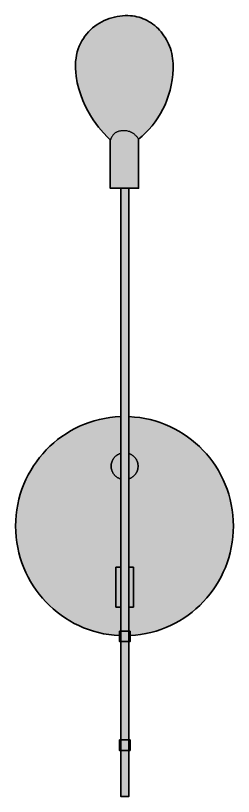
# Model space of a CAD drawing. Header units: millimetres. Extents: x 0 to 2227, y -2 to 1183.
# Drawn here: x 2011 to 2227, y 158 to 932 of the extents above; entities that cross this region are included whole.
import ezdxf

# ---------------------------------------------------------------- set-up
doc = ezdxf.new("R2010")
doc.units = ezdxf.units.MM
doc.layers.add('Blocks', color=7, linetype='Continuous')
doc.layers.add('Blocks$Fill', color=7, linetype='Continuous', true_color=0xffffff)
doc.layers.add('Blocks$Inner', color=7, linetype='Continuous', lineweight=25, true_color=0x007f00)
doc.layers.add('Blocks$Outline', color=7, linetype='Continuous', lineweight=35, true_color=0xff3f3f)

# ---------------------------------------------------------------- blocks, each defined once
blk = doc.blocks.new('MS011 Floor Lamp Top')
at = {"layer": 'Blocks$Fill'}
blk.add_hatch(color=256, dxfattribs=at).paths.add_polyline_path([(222.83, 319.27), (226.44, 322.31), (229.9, 325.55), (233.2, 329), (236.33, 332.64), (239.28, 336.47), (242.05, 340.48), (244.62, 344.66), (246.98, 349.01), (249.13, 353.52), (251.05, 358.17), (252.73, 362.98), (254.17, 367.92), (255.35, 373), (256.26, 378.2), (256.9, 383.51), (257.26, 388.94), (257.3, 391.64), (257.22, 394.3), (257.03, 396.91), (256.72, 399.48), (256.3, 402), (255.77, 404.46), (255.14, 406.87), (254.41, 409.22), (253.58, 411.51), (252.65, 413.74), (251.63, 415.9), (250.53, 417.99), (249.33, 420.02), (248.06, 421.97), (246.71, 423.85), (245.28, 425.64), (243.78, 427.36), (242.21, 429), (240.57, 430.55), (238.87, 432.01), (237.12, 433.38), (235.3, 434.66), (233.43, 435.84), (231.51, 436.92), (229.55, 437.91), (227.54, 438.79), (225.49, 439.56), (223.4, 440.23), (221.28, 440.79), (219.13, 441.23), (216.95, 441.56), (214.74, 441.76), (212.12, 441.87), (209.48, 441.85), (206.83, 441.69), (204.18, 441.4), (201.54, 440.99), (198.91, 440.43), (196.31, 439.75), (193.74, 438.94), (191.21, 438), (188.72, 436.94), (186.28, 435.74), (183.91, 434.41), (181.6, 432.96), (179.37, 431.39), (177.23, 429.68), (175.17, 427.85), (173.21, 425.9), (171.36, 423.82), (169.62, 421.62), (168.01, 419.29), (166.52, 416.84), (165.17, 414.27), (163.96, 411.58), (162.9, 408.77), (162, 405.83), (161.27, 402.78), (160.72, 399.6), (160.34, 396.31), (160.16, 392.9), (160.17, 389.37), (160.38, 385.72), (160.81, 381.96), (161.96, 375.36), (163.49, 369.09), (165.35, 363.15), (167.48, 357.54), (169.83, 352.27), (172.34, 347.35), (174.97, 342.78), (177.65, 338.58), (180.34, 334.74), (182.97, 331.28), (187.88, 325.49), (191.95, 321.26), (194.76, 318.66), (194.76, 270.6), (205.07, 270.6), (205.07, 44.16), (199.67, 43.83), (194.34, 43.25), (189.09, 42.41), (183.93, 41.32), (178.87, 39.99), (173.9, 38.42), (169.04, 36.62), (164.29, 34.6), (159.67, 32.36), (155.16, 29.91), (150.79, 27.25), (146.56, 24.4), (142.47, 21.35), (138.53, 18.12), (134.75, 14.71), (131.13, 11.13), (127.68, 7.38), (124.41, 3.47), (121.32, -0.59), (118.42, -4.8), (115.72, -9.15), (113.22, -13.63), (110.92, -18.24), (108.84, -22.97), (106.98, -27.82), (105.35, -32.78), (103.95, -37.83), (102.79, -42.99), (101.88, -48.23), (101.22, -53.56), (100.82, -58.96), (100.69, -64.43), (100.82, -69.87), (101.21, -75.24), (101.87, -80.54), (102.77, -85.75), (103.91, -90.88), (105.29, -95.91), (106.91, -100.84), (108.74, -105.66), (110.8, -110.37), (113.07, -114.96), (115.54, -119.42), (118.22, -123.76), (121.08, -127.95), (124.14, -132), (127.37, -135.9), (130.78, -139.64), (134.36, -143.21), (138.1, -146.62), (142, -149.85), (146.04, -152.9), (150.23, -155.76), (154.56, -158.43), (159.02, -160.89), (163.6, -163.15), (168.3, -165.19), (173.11, -167.02), (178.03, -168.61), (183.05, -169.98), (188.16, -171.1), (193.36, -171.98), (198.64, -172.61), (203.99, -172.98), (203.99, -179), (205.07, -179), (205.07, -276.46), (203.99, -276.46), (203.99, -287.01), (205.07, -287.01), (205.07, -332.47), (213.32, -332.47), (213.32, -287.01), (214.35, -287.01), (214.35, -276.46), (213.32, -276.46), (213.32, -179), (214.35, -179), (214.35, -172.96), (219.67, -172.56), (224.93, -171.91), (230.1, -171.01), (235.18, -169.86), (240.18, -168.48), (245.07, -166.87), (249.85, -165.03), (254.53, -162.98), (259.09, -160.71), (263.52, -158.24), (267.82, -155.57), (271.99, -152.7), (276.01, -149.65), (279.88, -146.42), (283.6, -143.01), (287.16, -139.44), (290.55, -135.7), (293.76, -131.81), (296.8, -127.77), (299.65, -123.58), (302.3, -119.26), (304.76, -114.8), (307.01, -110.23), (309.06, -105.53), (310.88, -100.72), (312.48, -95.81), (313.86, -90.79), (314.99, -85.68), (315.89, -80.49), (316.54, -75.21), (316.93, -69.86), (317.06, -64.43), (316.93, -58.98), (316.53, -53.6), (315.88, -48.29), (314.97, -43.06), (313.82, -37.93), (312.43, -32.89), (310.81, -27.95), (308.96, -23.11), (306.9, -18.39), (304.62, -13.8), (302.13, -9.32), (299.45, -4.98), (296.57, -0.79), (293.5, 3.27), (290.25, 7.17), (286.82, 10.91), (283.23, 14.49), (279.47, 17.9), (275.56, 21.13), (271.49, 24.18), (267.29, 27.04), (262.94, 29.7), (258.46, 32.16), (253.86, 34.41), (249.14, 36.44), (244.31, 38.26), (239.37, 39.84), (234.34, 41.19), (229.21, 42.3), (223.99, 43.17), (218.69, 43.78), (213.32, 44.13), (213.32, 270.6), (222.83, 270.6)], flags=0)
at = {"layer": 'Blocks$Inner'}
blk.add_lwpolyline([(222.83, 319.27), (226.44, 322.31), (229.9, 325.55), (233.2, 329), (236.33, 332.64), (239.28, 336.47), (242.05, 340.48), (244.62, 344.66), (246.98, 349.01), (249.13, 353.52), (251.05, 358.17), (252.73, 362.98), (254.17, 367.92), (255.35, 373), (256.26, 378.2), (256.9, 383.51), (257.26, 388.94), (257.3, 391.64), (257.22, 394.3), (257.03, 396.91), (256.72, 399.48), (256.3, 402), (255.77, 404.46), (255.14, 406.87), (254.41, 409.22), (253.58, 411.51), (252.65, 413.74), (251.63, 415.9), (250.53, 417.99), (249.33, 420.02), (248.06, 421.97), (246.71, 423.85), (245.28, 425.64), (243.78, 427.36), (242.21, 429), (240.57, 430.55), (238.87, 432.01), (237.12, 433.38), (235.3, 434.66), (233.43, 435.84), (231.51, 436.92), (229.55, 437.91), (227.54, 438.79), (225.49, 439.56), (223.4, 440.23), (221.28, 440.79), (219.13, 441.23), (216.95, 441.56), (214.74, 441.76), (212.12, 441.87), (209.48, 441.85), (206.83, 441.69), (204.18, 441.4), (201.54, 440.99), (198.91, 440.43), (196.31, 439.75), (193.74, 438.94), (191.21, 438), (188.72, 436.94), (186.28, 435.74), (183.91, 434.41), (181.6, 432.96), (179.37, 431.39), (177.23, 429.68), (175.17, 427.85), (173.21, 425.9), (171.36, 423.82), (169.62, 421.62), (168.01, 419.29), (166.52, 416.84), (165.17, 414.27), (163.96, 411.58), (162.9, 408.77), (162, 405.83), (161.27, 402.78), (160.72, 399.6), (160.34, 396.31), (160.16, 392.9), (160.17, 389.37), (160.38, 385.72), (160.81, 381.96), (161.96, 375.36), (163.49, 369.09), (165.35, 363.15), (167.48, 357.54), (169.83, 352.27), (172.34, 347.35), (174.97, 342.78), (177.65, 338.58), (180.34, 334.74), (182.97, 331.28), (187.88, 325.49), (191.95, 321.26), (194.76, 318.66)], dxfattribs=at)
for points in [[(205.07, 270.6), (213.32, 270.6), (222.83, 270.6), (222.83, 319.27), (222.47, 319.87), (222.09, 320.45), (221.7, 321), (221.3, 321.53), (220.88, 322.02), (220.46, 322.5), (220.02, 322.95), (219.58, 323.37), (219.13, 323.77), (218.67, 324.15), (218.2, 324.51), (217.73, 324.84), (216.78, 325.45), (215.82, 325.97), (214.86, 326.42), (213.9, 326.79), (212.96, 327.1), (212.03, 327.34), (211.13, 327.52), (210.27, 327.64), (209.44, 327.72), (208.66, 327.74), (206.94, 327.69), (206.15, 327.63), (205.39, 327.54), (204.67, 327.43), (203.99, 327.3), (203.34, 327.14), (202.73, 326.97), (202.15, 326.77), (201.6, 326.56), (201.09, 326.33), (200.6, 326.08), (200.14, 325.81), (199.7, 325.52), (199.29, 325.23), (198.9, 324.91), (198.54, 324.59), (198.19, 324.25), (197.87, 323.9), (197.56, 323.54), (197.27, 323.17), (196.99, 322.79), (196.48, 322), (196.01, 321.19), (195.57, 320.36), (194.76, 318.66), (194.76, 270.6)], [(205.07, -105.28), (205.07, -144.73), (205.07, -168.46), (213.32, -168.46), (213.32, -144.73), (213.32, -105.28), (213.32, -17.54), (213.32, 7.56), (213.32, 44.13), (213.32, 270.6), (205.07, 270.6), (205.07, 44.16), (205.07, 7.71), (205.07, -17.69)], [(205.07, -168.46), (205.07, -144.73), (200.19, -144.73), (200.19, -105.28), (205.07, -105.28), (205.07, -17.69), (204.56, -17.53), (204.06, -17.34), (203.57, -17.14), (203.09, -16.92), (202.62, -16.67), (202.16, -16.42), (201.71, -16.14), (201.27, -15.85), (200.85, -15.54), (200.44, -15.22), (200.04, -14.88), (199.66, -14.52), (199.29, -14.15), (198.94, -13.77), (198.6, -13.37), (198.28, -12.96), (197.97, -12.54), (197.68, -12.11), (197.4, -11.66), (197.15, -11.2), (196.91, -10.73), (196.69, -10.25), (196.49, -9.77), (196.31, -9.27), (196.14, -8.76), (196, -8.24), (195.88, -7.72), (195.78, -7.19), (195.7, -6.65), (195.64, -6.1), (195.61, -5.55), (195.6, -4.99), (195.61, -4.43), (195.64, -3.88), (195.7, -3.33), (195.78, -2.8), (195.88, -2.26), (196, -1.74), (196.14, -1.22), (196.31, -0.72), (196.49, -0.22), (196.69, 0.27), (196.91, 0.75), (197.15, 1.22), (197.4, 1.68), (197.68, 2.12), (197.97, 2.56), (198.28, 2.98), (198.6, 3.39), (198.94, 3.79), (199.29, 4.17), (199.66, 4.54), (200.04, 4.89), (200.44, 5.23), (200.85, 5.56), (201.27, 5.87), (201.71, 6.16), (202.16, 6.43), (202.62, 6.69), (203.09, 6.93), (203.57, 7.16), (204.06, 7.36), (204.56, 7.54), (205.07, 7.71), (205.07, 44.16), (199.67, 43.83), (194.34, 43.25), (189.09, 42.41), (183.93, 41.32), (178.87, 39.99), (173.9, 38.42), (169.04, 36.62), (164.29, 34.6), (159.67, 32.36), (155.16, 29.91), (150.79, 27.25), (146.56, 24.4), (142.47, 21.35), (138.53, 18.12), (134.75, 14.71), (131.13, 11.13), (127.68, 7.38), (124.41, 3.47), (121.32, -0.59), (118.42, -4.8), (115.72, -9.15), (113.22, -13.63), (110.92, -18.24), (108.84, -22.97), (106.98, -27.82), (105.35, -32.78), (103.95, -37.83), (102.79, -42.99), (101.88, -48.23), (101.22, -53.56), (100.82, -58.96), (100.69, -64.43), (100.82, -69.87), (101.21, -75.24), (101.87, -80.54), (102.77, -85.75), (103.91, -90.88), (105.29, -95.91), (106.91, -100.84), (108.74, -105.66), (110.8, -110.37), (113.07, -114.96), (115.54, -119.42), (118.22, -123.76), (121.08, -127.95), (124.14, -132), (127.37, -135.9), (130.78, -139.64), (134.36, -143.21), (138.1, -146.62), (142, -149.85), (146.04, -152.9), (150.23, -155.76), (154.56, -158.43), (159.02, -160.89), (163.6, -163.15), (168.3, -165.19), (173.11, -167.02), (178.03, -168.61), (183.05, -169.98), (188.16, -171.1), (193.36, -171.98), (198.64, -172.61), (203.99, -172.98), (203.99, -168.46)], [(222.35, -4.99), (222.34, -5.53), (222.31, -6.07), (222.26, -6.6), (222.18, -7.13), (222.08, -7.65), (221.97, -8.16), (221.83, -8.66), (221.68, -9.16), (221.51, -9.64), (221.32, -10.12), (221.11, -10.59), (220.88, -11.05), (220.64, -11.5), (220.37, -11.94), (220.1, -12.36), (219.8, -12.78), (219.5, -13.18), (219.17, -13.57), (218.84, -13.95), (218.48, -14.32), (218.12, -14.67), (217.74, -15.01), (217.35, -15.34), (216.94, -15.64), (216.53, -15.94), (216.1, -16.22), (215.66, -16.48), (215.21, -16.73), (214.75, -16.96), (214.28, -17.17), (213.8, -17.37), (213.32, -17.54), (213.32, -105.28), (217.86, -105.28), (217.86, -144.73), (213.32, -144.73), (213.32, -168.46), (214.35, -168.46), (214.35, -172.96), (219.67, -172.56), (224.93, -171.91), (230.1, -171.01), (235.18, -169.86), (240.18, -168.48), (245.07, -166.87), (249.85, -165.03), (254.53, -162.98), (259.09, -160.71), (263.52, -158.24), (267.82, -155.57), (271.99, -152.7), (276.01, -149.65), (279.88, -146.42), (283.6, -143.01), (287.16, -139.44), (290.55, -135.7), (293.76, -131.81), (296.8, -127.77), (299.65, -123.58), (302.3, -119.26), (304.76, -114.8), (307.01, -110.23), (309.06, -105.53), (310.88, -100.72), (312.48, -95.81), (313.86, -90.79), (314.99, -85.68), (315.89, -80.49), (316.54, -75.21), (316.93, -69.86), (317.06, -64.43), (316.93, -58.98), (316.53, -53.6), (315.88, -48.29), (314.97, -43.06), (313.82, -37.93), (312.43, -32.89), (310.81, -27.95), (308.96, -23.11), (306.9, -18.39), (304.62, -13.8), (302.13, -9.32), (299.45, -4.98), (296.57, -0.79), (293.5, 3.27), (290.25, 7.17), (286.82, 10.91), (283.23, 14.49), (279.47, 17.9), (275.56, 21.13), (271.49, 24.18), (267.29, 27.04), (262.94, 29.7), (258.46, 32.16), (253.86, 34.41), (249.14, 36.44), (244.31, 38.26), (239.37, 39.84), (234.34, 41.19), (229.21, 42.3), (223.99, 43.17), (218.69, 43.78), (213.32, 44.13), (213.32, 7.56), (213.8, 7.38), (214.28, 7.19), (214.75, 6.98), (215.21, 6.75), (215.66, 6.5), (216.1, 6.24), (216.53, 5.96), (216.94, 5.66), (217.35, 5.35), (217.74, 5.03), (218.12, 4.69), (218.48, 4.34), (218.84, 3.97), (219.17, 3.59), (219.5, 3.2), (219.8, 2.8), (220.1, 2.38), (220.37, 1.95), (220.64, 1.52), (220.88, 1.07), (221.11, 0.61), (221.32, 0.14), (221.51, -0.34), (221.68, -0.82), (221.83, -1.32), (221.97, -1.82), (222.08, -2.33), (222.18, -2.85), (222.26, -3.38), (222.31, -3.91), (222.34, -4.45)], [(195.6, -4.99), (195.61, -5.55), (195.64, -6.1), (195.7, -6.65), (195.78, -7.19), (195.88, -7.72), (196, -8.24), (196.14, -8.76), (196.31, -9.27), (196.49, -9.77), (196.69, -10.25), (196.91, -10.73), (197.15, -11.2), (197.4, -11.66), (197.68, -12.11), (197.97, -12.54), (198.28, -12.96), (198.6, -13.37), (198.94, -13.77), (199.29, -14.15), (199.66, -14.52), (200.04, -14.88), (200.44, -15.22), (200.85, -15.54), (201.27, -15.85), (201.71, -16.14), (202.16, -16.42), (202.62, -16.67), (203.09, -16.92), (203.57, -17.14), (204.06, -17.34), (204.56, -17.53), (205.07, -17.69), (205.07, 7.71), (204.56, 7.54), (204.06, 7.36), (203.57, 7.16), (203.09, 6.93), (202.62, 6.69), (202.16, 6.43), (201.71, 6.16), (201.27, 5.87), (200.85, 5.56), (200.44, 5.23), (200.04, 4.89), (199.66, 4.54), (199.29, 4.17), (198.94, 3.79), (198.6, 3.39), (198.28, 2.98), (197.97, 2.56), (197.68, 2.12), (197.4, 1.68), (197.15, 1.22), (196.91, 0.75), (196.69, 0.27), (196.49, -0.22), (196.31, -0.72), (196.14, -1.22), (196, -1.74), (195.88, -2.26), (195.78, -2.8), (195.7, -3.33), (195.64, -3.88), (195.61, -4.43)], [(222.35, -4.99), (222.34, -4.45), (222.31, -3.91), (222.26, -3.38), (222.18, -2.85), (222.08, -2.33), (221.97, -1.82), (221.83, -1.32), (221.68, -0.82), (221.51, -0.34), (221.32, 0.14), (221.11, 0.61), (220.88, 1.07), (220.64, 1.52), (220.37, 1.95), (220.1, 2.38), (219.8, 2.8), (219.5, 3.2), (219.17, 3.59), (218.84, 3.97), (218.48, 4.34), (218.12, 4.69), (217.74, 5.03), (217.35, 5.35), (216.94, 5.66), (216.53, 5.96), (216.1, 6.24), (215.66, 6.5), (215.21, 6.75), (214.75, 6.98), (214.28, 7.19), (213.8, 7.38), (213.32, 7.56), (213.32, -17.54), (213.8, -17.37), (214.28, -17.17), (214.75, -16.96), (215.21, -16.73), (215.66, -16.48), (216.1, -16.22), (216.53, -15.94), (216.94, -15.64), (217.35, -15.34), (217.74, -15.01), (218.12, -14.67), (218.48, -14.32), (218.84, -13.95), (219.17, -13.57), (219.5, -13.18), (219.8, -12.78), (220.1, -12.36), (220.37, -11.94), (220.64, -11.5), (220.88, -11.05), (221.11, -10.59), (221.32, -10.12), (221.51, -9.64), (221.68, -9.16), (221.83, -8.66), (221.97, -8.16), (222.08, -7.65), (222.18, -7.13), (222.26, -6.6), (222.31, -6.07), (222.34, -5.53)], [(200.19, -105.28), (200.19, -144.73), (205.07, -144.73), (205.07, -105.28)], [(217.86, -144.73), (217.86, -105.28), (213.32, -105.28), (213.32, -144.73)], [(205.07, -168.46), (203.99, -168.46), (203.99, -172.98), (205.07, -173.02)], [(213.32, -173), (213.32, -168.46), (205.07, -168.46), (205.07, -173.02), (205.07, -179), (213.32, -179)], [(213.32, -168.46), (213.32, -173), (214.35, -172.96), (214.35, -168.46)], [(203.99, -172.98), (203.99, -179), (205.07, -179), (205.07, -173.02)], [(213.32, -179), (214.35, -179), (214.35, -172.96), (213.32, -173)], [(213.32, -179), (205.07, -179), (205.07, -276.46), (213.32, -276.46)], [(203.99, -276.46), (203.99, -287.01), (205.07, -287.01), (205.07, -276.46)], [(213.32, -276.46), (205.07, -276.46), (205.07, -287.01), (213.32, -287.01)], [(214.35, -287.01), (214.35, -276.46), (213.32, -276.46), (213.32, -287.01)], [(213.32, -287.01), (205.07, -287.01), (205.07, -332.47), (213.32, -332.47)]]:
    blk.add_lwpolyline(points, close=True, dxfattribs=at)
at = {"layer": 'Blocks$Outline'}
for points in [[(222.83, 319.27), (226.44, 322.31), (229.9, 325.55), (233.2, 329), (236.33, 332.64), (239.28, 336.47), (242.05, 340.48), (244.62, 344.66), (246.98, 349.01), (249.13, 353.52), (251.05, 358.17), (252.73, 362.98), (254.17, 367.92), (255.35, 373), (256.26, 378.2), (256.9, 383.51), (257.26, 388.94), (257.3, 391.64), (257.22, 394.3), (257.03, 396.91), (256.72, 399.48), (256.3, 402), (255.77, 404.46), (255.14, 406.87), (254.41, 409.22), (253.58, 411.51), (252.65, 413.74), (251.63, 415.9), (250.53, 417.99), (249.33, 420.02), (248.06, 421.97), (246.71, 423.85), (245.28, 425.64), (243.78, 427.36), (242.21, 429), (240.57, 430.55), (238.87, 432.01), (237.12, 433.38), (235.3, 434.66), (233.43, 435.84), (231.51, 436.92), (229.55, 437.91), (227.54, 438.79), (225.49, 439.56), (223.4, 440.23), (221.28, 440.79), (219.13, 441.23), (216.95, 441.56), (214.74, 441.76), (212.12, 441.87), (209.48, 441.85), (206.83, 441.69), (204.18, 441.4), (201.54, 440.99), (198.91, 440.43), (196.31, 439.75), (193.74, 438.94), (191.21, 438), (188.72, 436.94), (186.28, 435.74), (183.91, 434.41), (181.6, 432.96), (179.37, 431.39), (177.23, 429.68), (175.17, 427.85), (173.21, 425.9), (171.36, 423.82), (169.62, 421.62), (168.01, 419.29), (166.52, 416.84), (165.17, 414.27), (163.96, 411.58), (162.9, 408.77), (162, 405.83), (161.27, 402.78), (160.72, 399.6), (160.34, 396.31), (160.16, 392.9), (160.17, 389.37), (160.38, 385.72), (160.81, 381.96), (161.96, 375.36), (163.49, 369.09), (165.35, 363.15), (167.48, 357.54), (169.83, 352.27), (172.34, 347.35), (174.97, 342.78), (177.65, 338.58), (180.34, 334.74), (182.97, 331.28), (187.88, 325.49), (191.95, 321.26), (194.76, 318.66)], [(194.76, 318.66), (194.76, 270.6), (205.07, 270.6)], [(213.32, 270.6), (222.83, 270.6), (222.83, 319.27)], [(205.07, 270.6), (205.07, 44.16)], [(213.32, 44.13), (213.32, 270.6)], [(205.07, 44.16), (199.67, 43.83), (194.34, 43.25), (189.09, 42.41), (183.93, 41.32), (178.87, 39.99), (173.9, 38.42), (169.04, 36.62), (164.29, 34.6), (159.67, 32.36), (155.16, 29.91), (150.79, 27.25), (146.56, 24.4), (142.47, 21.35), (138.53, 18.12), (134.75, 14.71), (131.13, 11.13), (127.68, 7.38), (124.41, 3.47), (121.32, -0.59), (118.42, -4.8), (115.72, -9.15), (113.22, -13.63), (110.92, -18.24), (108.84, -22.97), (106.98, -27.82), (105.35, -32.78), (103.95, -37.83), (102.79, -42.99), (101.88, -48.23), (101.22, -53.56), (100.82, -58.96), (100.69, -64.43), (100.82, -69.87), (101.21, -75.24), (101.87, -80.54), (102.77, -85.75), (103.91, -90.88), (105.29, -95.91), (106.91, -100.84), (108.74, -105.66), (110.8, -110.37), (113.07, -114.96), (115.54, -119.42), (118.22, -123.76), (121.08, -127.95), (124.14, -132), (127.37, -135.9), (130.78, -139.64), (134.36, -143.21), (138.1, -146.62), (142, -149.85), (146.04, -152.9), (150.23, -155.76), (154.56, -158.43), (159.02, -160.89), (163.6, -163.15), (168.3, -165.19), (173.11, -167.02), (178.03, -168.61), (183.05, -169.98), (188.16, -171.1), (193.36, -171.98), (198.64, -172.61), (203.99, -172.98)], [(214.35, -172.96), (219.67, -172.56), (224.93, -171.91), (230.1, -171.01), (235.18, -169.86), (240.18, -168.48), (245.07, -166.87), (249.85, -165.03), (254.53, -162.98), (259.09, -160.71), (263.52, -158.24), (267.82, -155.57), (271.99, -152.7), (276.01, -149.65), (279.88, -146.42), (283.6, -143.01), (287.16, -139.44), (290.55, -135.7), (293.76, -131.81), (296.8, -127.77), (299.65, -123.58), (302.3, -119.26), (304.76, -114.8), (307.01, -110.23), (309.06, -105.53), (310.88, -100.72), (312.48, -95.81), (313.86, -90.79), (314.99, -85.68), (315.89, -80.49), (316.54, -75.21), (316.93, -69.86), (317.06, -64.43), (316.93, -58.98), (316.53, -53.6), (315.88, -48.29), (314.97, -43.06), (313.82, -37.93), (312.43, -32.89), (310.81, -27.95), (308.96, -23.11), (306.9, -18.39), (304.62, -13.8), (302.13, -9.32), (299.45, -4.98), (296.57, -0.79), (293.5, 3.27), (290.25, 7.17), (286.82, 10.91), (283.23, 14.49), (279.47, 17.9), (275.56, 21.13), (271.49, 24.18), (267.29, 27.04), (262.94, 29.7), (258.46, 32.16), (253.86, 34.41), (249.14, 36.44), (244.31, 38.26), (239.37, 39.84), (234.34, 41.19), (229.21, 42.3), (223.99, 43.17), (218.69, 43.78), (213.32, 44.13)], [(203.99, -172.98), (203.99, -179), (205.07, -179)], [(213.32, -179), (214.35, -179), (214.35, -172.96)], [(205.07, -179), (205.07, -276.46)], [(213.32, -276.46), (213.32, -179)], [(205.07, -276.46), (203.99, -276.46)], [(203.99, -276.46), (203.99, -287.01), (205.07, -287.01)], [(214.35, -287.01), (214.35, -276.46), (213.32, -276.46)], [(205.07, -287.01), (205.07, -332.47), (213.32, -332.47), (213.32, -287.01)], [(213.32, -287.01), (214.35, -287.01)]]:
    blk.add_lwpolyline(points, dxfattribs=at)

msp = doc.modelspace()

# ---------------------------------------------------------------- block references
at = {"layer": 'Blocks'}
msp.add_blockref('MS011 Floor Lamp Top', (1909.82, 490.23), dxfattribs=at)

doc.saveas('drawing.dxf')
